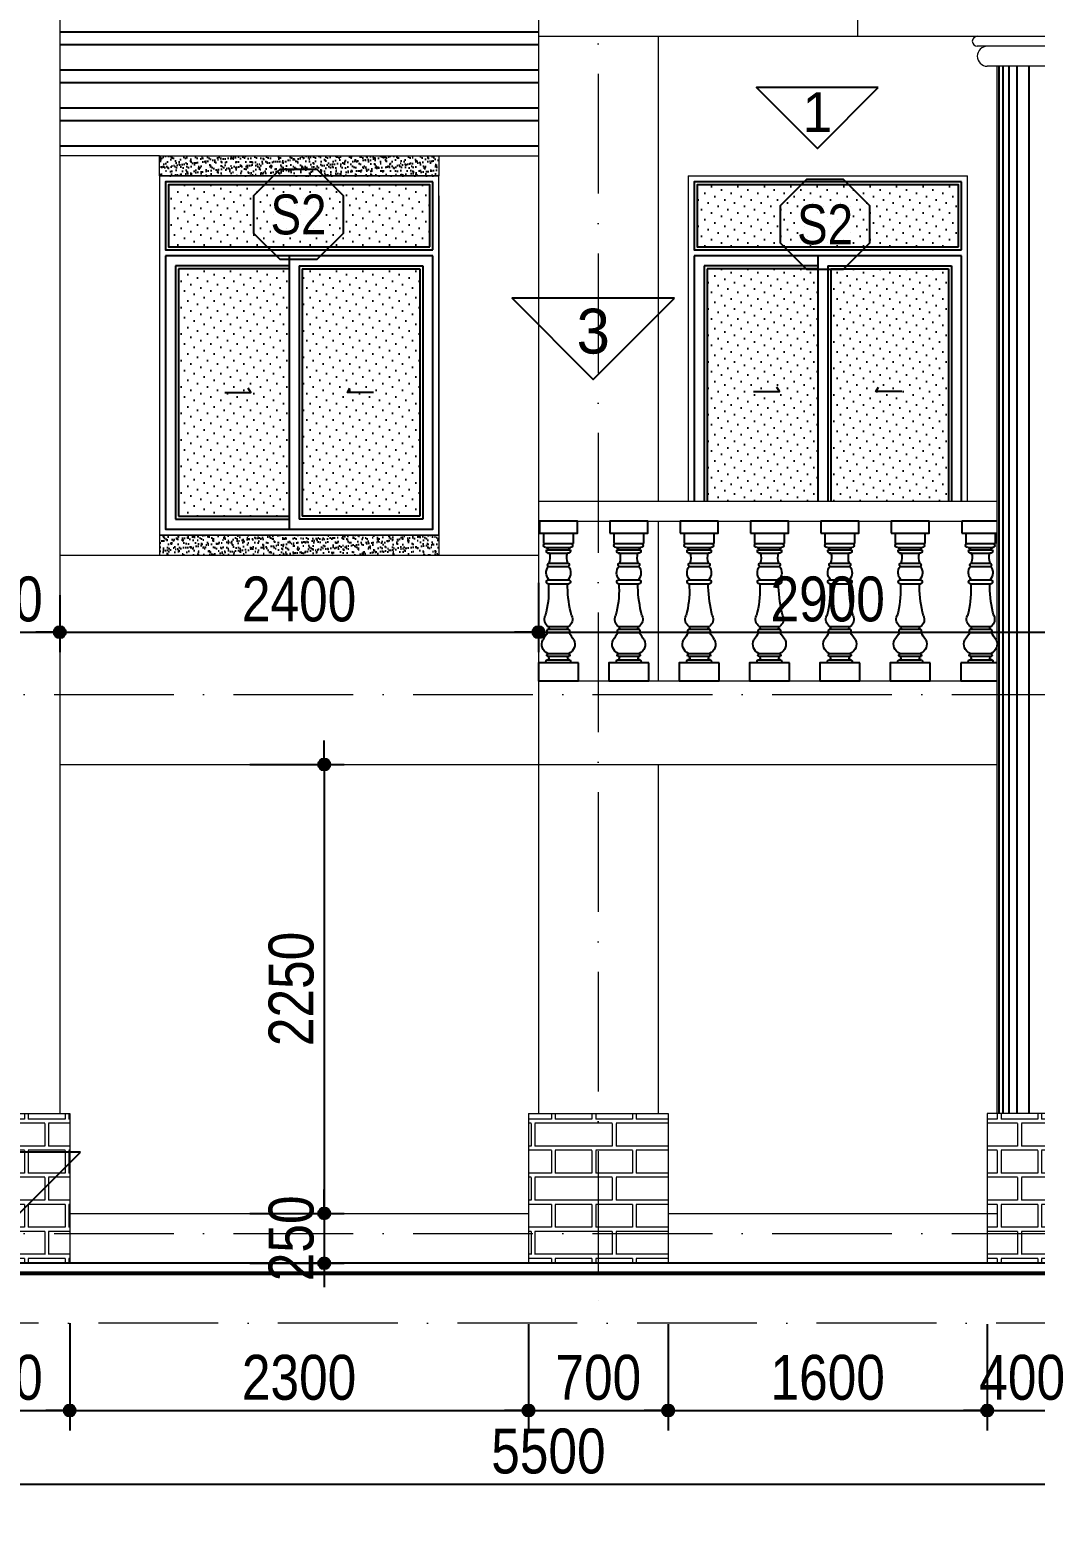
# Model space of a CAD drawing. Extents: x -1107188 to -523840, y 39692 to 514392.
# Drawn here: x -1089725 to -1084684, y 436156 to 443621 of the extents above; entities that cross this region are included whole.
import ezdxf
from ezdxf.enums import TextEntityAlignment as Align

# ---------------------------------------------------------------- set-up
doc = ezdxf.new("R2010")
doc.units = 0
doc.linetypes.add('ACAD_ISO10W100', pattern=[18, 12, -3, 0, -3])
doc.layers.get('DEFPOINTS').update_dxf_attribs({"linetype": 'CONTINUOUS'})
for name, color, linetype in [('DIM', 1, 'CONTINUOUS'), ('DOOR', 20, 'CONTINUOUS'), ('HACTH', 8, 'CONTINUOUS'), ('HATCH', 8, 'CONTINUOUS'), ('KINH 1', 142, 'CONTINUOUS'), ('TAGS', 60, 'CONTINUOUS'), ('TUONG', 131, 'CONTINUOUS')]:
    doc.layers.add(name, color=color, linetype=linetype)
for name, color, linetype, lineweight in [('HACHT', 8, 'CONTINUOUS', 5), ('NET-THAY', 2, 'CONTINUOUS', 13), ('TRUC', 24, 'CONTINUOUS', 0)]:
    doc.layers.add(name, color=color, linetype=linetype, lineweight=lineweight)
doc.styles.add('AVO', font='')
doc.styles.add('HEL-CONDENSE', font='')
doc.styles.add('VNI-HELVE-CONDENSEN', font='')
doc.styles.get('AVO').set_extended_font_data('VNI-Avo')
doc.styles.get('HEL-CONDENSE').set_extended_font_data('VNI-Helve-Condense')
doc.styles.get('VNI-HELVE-CONDENSEN').set_extended_font_data('VNI-Helve-Condense')
doc.dimstyles.new('D100', dxfattribs={"dimtxt": 225, "dimasz": 1.2, "dimexe": 100, "dimexo": 0, "dimgap": 50, "dimtad": 1, "dimdec": 0, "dimzin": 13, "dimdsep": 46, "dimtxsty": 'HEL-CONDENSE', "dimblk": 'D50', "dimcen": 0, "dimclrd": 1, "dimclre": 1, "dimclrt": 7, "dimadec": 0, "dimazin": 0, "dimtfac": 1, "dimtdec": 0, "dimtmove": 0, "dimatfit": 3, "dimldrblk": 'D50', "dimfxl": 1, "dimtolj": 1, "dimtzin": 13, "dimarcsym": 0})
pattern_1 = [(180, (-1261255.66, -61849.44), (-1e-14, -190.5), []), (180, (-1261319.16, -61785.94), (-1e-14, -190.5), [])]
pattern_2 = [(37.5, (-2397851.25, 149588.495), (-1.2000235, 36.7059928), [0, -28.956, 0, -32.385, 0, -30.95625]), (7.5, (-2397851.25, 149588.495), (33.7142462, 53.7618825), [0, -15.621, 0, -26.0985, 0, -10.00125]), (327.5, (-2397874.68, 149588.495), (59.3244278, 0.10778885), [0, -9.525, 0, -34.29, 0, -44.7675]), (317.5, (-2397874.68, 149588.495), (57.266734, 16.7196992), [0, -4.7625, 0, -22.479, 0, -25.7175])]
pattern_3 = [(180, (-2397851.25, 149288.5), (-3e-14, -270.968), [387.35, -19.05]), (180, (-2397851.25, 149174.2), (-3e-14, -270.968), [387.35, -19.05]), (180, (-2397952.85, 149153), (-3e-14, -270.968), [184.15, -19.05]), (180, (-2397952.85, 149038.7), (-3e-14, -270.968), [184.15, -19.05]), (270, (-2397851.25, 149288.5), (406.4, -7e-14), [114.3, -156.6672]), (270, (-2397832.2, 149288.5), (406.4, -7e-14), [114.3, -156.6672]), (270, (-2397952.85, 149153.01), (203.2, -4e-14), [114.3, -156.6672]), (270, (-2397933.8, 149153.01), (203.2, -4e-14), [114.3, -156.6672])]

# ---------------------------------------------------------------- blocks, each defined once
blk = doc.blocks.new('D50')
at = {"layer": 'DIM'}
blk.add_hatch(color=256, dxfattribs=at).paths.add_polyline_path([(25, 0, 1), (-25, 0, 1)])
blk.add_line((25, 0), (100, 0), dxfattribs=at)
blk.add_circle((0, 0), 25, dxfattribs=at)
blk = doc.blocks.new('*D620')
at = {"layer": 'DEFPOINTS', "color": 0, "transparency": 16777216}
for p in [(-1089874.6, 437005), (-1084374.6, 437005), (-1084374.6, 436331.5)]:
    blk.add_point(p, dxfattribs=at)
at = {"layer": 'DIM', "color": 1, "lineweight": -2, "transparency": 16777216}
for p, q in [((-1089874.6, 437005), (-1089874.6, 436231.5)), ((-1084374.6, 437005), (-1084374.6, 436231.5)), ((-1089873.4, 436331.5), (-1084375.8, 436331.5))]:
    blk.add_line(p, q, dxfattribs=at)
at = {"layer": 'DIM', "color": 1, "lineweight": -2, "transparency": 16777216, "xscale": 1.199999999999999, "yscale": 1.199999999999999, "zscale": 1.199999999999999, "rotation": 180}
blk.add_blockref('D50', (-1089874.6, 436331.5), dxfattribs=at)
at = {"layer": 'DIM', "color": 1, "lineweight": -2, "transparency": 16777216, "xscale": 1.199999999999999, "yscale": 1.199999999999999, "zscale": 1.199999999999999}
blk.add_blockref('D50', (-1084374.6, 436331.5), dxfattribs=at)
at = {"layer": 'DIM', "color": 7, "transparency": 16777216, "insert": (-1087124.6, 436496.4), "char_height": 225, "attachment_point": 5, "style": 'HEL-CONDENSE'}
blk.add_mtext('\\A1;5500', dxfattribs=at)
blk = doc.blocks.new('*D625')
at = {"layer": 'DEFPOINTS', "color": 0, "transparency": 16777216}
for p in [(-1098874.6, 437005), (-1065874.6, 437005), (-1065874.6, 435848.2)]:
    blk.add_point(p, dxfattribs=at)
at = {"layer": 'DIM', "color": 1, "lineweight": -2, "transparency": 16777216}
for p, q in [((-1098874.6, 437005), (-1098874.6, 435748.2)), ((-1065874.6, 437005), (-1065874.6, 435748.2)), ((-1098873.4, 435848.2), (-1065875.8, 435848.2))]:
    blk.add_line(p, q, dxfattribs=at)
at = {"layer": 'DIM', "color": 1, "lineweight": -2, "transparency": 16777216, "xscale": 1.199999999999999, "yscale": 1.199999999999999, "zscale": 1.199999999999999, "rotation": 180}
blk.add_blockref('D50', (-1098874.6, 435848.2), dxfattribs=at)
at = {"layer": 'DIM', "color": 1, "lineweight": -2, "transparency": 16777216, "xscale": 1.199999999999999, "yscale": 1.199999999999999, "zscale": 1.199999999999999}
blk.add_blockref('D50', (-1065874.6, 435848.2), dxfattribs=at)
at = {"layer": 'DIM', "color": 7, "transparency": 16777216, "insert": (-1082374.6, 436013.1), "char_height": 225, "attachment_point": 5, "style": 'HEL-CONDENSE'}
blk.add_mtext('\\A1;33000', dxfattribs=at)
blk = doc.blocks.new('KH-CUADI')
at = {"layer": 'TAGS'}
blk.add_lwpolyline([(-124.3, 300), (-300, 124.3), (-300, -124.3), (-124.3, -300), (124.3, -300), (300, -124.3), (300, 124.3), (124.3, 300)], close=True, dxfattribs=at)
at = {"layer": 'TAGS', "style": 'VNI-HELVE-CONDENSEN'}
blk.add_attdef('D', text='', height=300, dxfattribs=at).set_placement((0, 0), align=Align.MIDDLE)
blk = doc.blocks.new('A$C5F62150E')
at = {"layer": 'KINH 1'}
h = blk.add_hatch(dxfattribs=at)
h.set_pattern_fill('DOTS', color=256, scale=750, angle=45, style=0)
h.set_pattern_definition([(45, (0, 0), (-16.5728, 49.71845), [0, -46.875])])
h.paths.add_polyline_path([(2528.9, 1072.2), (1218.9, 1072.2), (1218.9, 762.2), (2528.9, 762.2)])
h.paths.add_polyline_path([(1823.9, 652.2), (1268.9, 652.2), (1268.9, -587.8), (1823.9, -587.8)])
h.paths.add_polyline_path([(2478.9, 652.2), (1888.9, 652.2), (1888.9, -587.8), (2478.9, -587.8)])
at = {"layer": 'DOOR'}
for p, q in [((2543.9, 747.2), (2543.9, 1087.2)), ((2543.9, 717.2), (1203.9, 717.2)), ((1823.9, 717.2), (1823.9, -652.8)), ((1823.9, 667.2), (1253.9, 667.2)), ((1253.9, 667.2), (1253.9, -602.8)), ((1873.9, 667.2), (1873.9, -602.8)), ((1873.9, 667.2), (2493.9, 667.2)), ((2493.9, 667.2), (2493.9, -602.8)), ((1253.9, -602.8), (1823.9, -602.8)), ((2493.9, -602.8), (1873.9, -602.8))]:
    blk.add_line(p, q, dxfattribs=at)
at = {"layer": 'DOOR', "color": 8}
for p, q in [((1823.9, 652.2), (1268.9, 652.2)), ((1268.9, 652.2), (1268.9, -587.8)), ((1888.9, 652.2), (1888.9, -587.8)), ((1888.9, 652.2), (2478.9, 652.2)), ((2478.9, 652.2), (2478.9, -587.8)), ((1268.9, -587.8), (1823.9, -587.8)), ((2478.9, -587.8), (1888.9, -587.8))]:
    blk.add_line(p, q, dxfattribs=at)
at = {"layer": 'DOOR'}
for points in [[(2543.9, 1087.2), (1203.9, 1087.2), (1203.9, 747.2), (2543.9, 747.2)], [(1203.9, 717.2), (1203.9, -652.8), (2543.9, -652.8), (2543.9, 717.2)], [(1501.6, 32.3), (1632, 32.3), (1618.7, 53)], [(2246.2, 32.3), (2115.8, 32.3), (2129.1, 53)]]:
    blk.add_lwpolyline(points, dxfattribs=at)
at = {"layer": 'DOOR', "color": 8}
blk.add_lwpolyline([(2528.9, 762.2), (2528.9, 1072.2), (1218.9, 1072.2), (1218.9, 762.2), (2528.9, 762.2)], close=True, dxfattribs=at)
at = {"layer": 'NET-THAY'}
for p, q in [((1173.9, 1117.2), (2573.9, 1117.2)), ((2573.9, -682.8), (2573.9, 1117.2)), ((1173.9, -682.8), (2573.9, -682.8))]:
    blk.add_line(p, q, dxfattribs=at)
blk.add_lwpolyline([(1173.9, 1117.2), (1173.9, -682.8)], dxfattribs=at)
at = {"layer": 'TAGS', "linetype": 'Continuous'}
ref = blk.add_blockref('KH-CUADI', (1871, 924.3), dxfattribs=dict(at, xscale=0.75, yscale=0.75, zscale=0.75, rotation=180))
ref.add_attrib('D', 'S2', dxfattribs={"color": 7, "height": 200, "style": 'VNI-HELVE-CONDENSEN'}).set_placement((1871, 924.3), align=Align.MIDDLE)
blk = doc.blocks.new('A$C316E34DD')
at = {"layer": 'HATCH', "ltscale": 100}
for p, q in [((-1700, -1131), (-1700, -600)), ((-200, -600), (-200, -1131)), ((-1553, -1131), (-1700, -1131)), ((-326, -1321), (-1548, -1321)), ((-310, -1131), (-1545, -1131)), ((-366, -1442), (-1534, -1442)), ((-200, -1131), (-310, -1131)), ((-476, -2106), (-1424, -2106)), ((-418, -1607), (-1405, -1607)), ((-445, -2268), (-1455, -2268)), ((-1477, -3145), (-1477, -3145)), ((-1407, -3305), (-1407, -3145)), ((-456, -3145), (-456, -3305)), ((-423, -3145), (-423, -3145)), ((-423, -3145), (-423, -3145)), ((-1471, -6664), (-1471, -6629)), ((-419, -6629), (-1471, -6629)), ((-419, -6664), (-419, -6629)), ((-1950, -7509), (-1950, -7100)), ((-1950, -7100), (50, -7100)), ((-1553, -7092), (-1553, -7065)), ((-1483, -6769), (-1506, -6769)), ((-1506, -6960), (-1483, -6960)), ((-407, -6769), (-1483, -6769)), ((-408, -6960), (-1483, -6960)), ((-407, -6769), (-384, -6769)), ((-384, -6960), (-407, -6960)), ((-337, -7100), (-337, -7065)), ((50, -7100), (50, -8000))]:
    blk.add_line(p, q, dxfattribs=at)
at = {"layer": 'HATCH'}
for p, q in [((-477, -2942), (-1423, -2942)), ((-423, -3145), (-1477, -3145)), ((-1407, -3305), (-1407, -3305)), ((-411, -5584), (-1479, -5584)), ((-428, -5284), (-1462, -5284)), ((-428, -5422), (-1462, -5422))]:
    blk.add_line(p, q, dxfattribs=at)
at = {"layer": 'HATCH', "ltscale": 100}
for points in [[(0, -600), (-1900, -600), (-1900, 0), (0, 0)], [(-1950, -7100), (50, -7100), (50, -8000), (-1950, -8000)]]:
    blk.add_lwpolyline(points, close=True, dxfattribs=at)
for centre, radius, start, end in [((-1568, -1226), 96.1, 81.04063, 278.95937), ((-1443, -1504), 110, 145.74499, 290.55759), ((-1544, -1381), 61.1, 279.00745, 98.57104), ((-457, -1504), 110, 249.44241, 34.25501), ((-356, -1381), 61.1, 81.42896, 260.99255), ((-295, -1226), 96.1, 261.04063, 98.95937), ((-1397, -2195), 93.4, 106.5212, 231.38032), ((-2166, -1828), 793, 339.46604, 16.15651), ((266, -1828), 793, 163.84349, 200.53396), ((-503, -2195), 93.4, 308.61968, 73.4788), ((-1011, -2588), 548, 144.26256, 219.8085), ((-1447, -3044), 105, 76.61742, 253.45106), ((-878, -2585), 537, 318.27536, 36.14377), ((-453, -3044), 105, 286.54894, 103.38258), ((-7920, -3111), 6516, 345.58132, 358.29559), ((4019, -3512), 4480, 177.34976, 195.82371), ((-1216, -4924), 437, 154.15261, 235.68676), ((-684, -4924), 437, 304.31324, 25.84739), ((-1276, -6170), 499, 154.73284, 247.08631), ((-6002, -2837), 5292, 323.87103, 328.73129), ((-1388, -5511), 116, 129.86233, 218.70042), ((-1472, -5353), 69.6, 277.58369, 82.41631), ((-418, -5353), 69.6, 97.58369, 262.41631), ((-502, -5511), 116, 321.29958, 50.13767), ((-614, -6170), 499, 292.91369, 25.26716), ((4112, -2837), 5292, 211.26871, 216.12897), ((-1455, -6728), 65.2, 103.49234, 219.78106), ((-435, -6728), 65.2, 320.21894, 76.50766), ((-1494, -7028), 69.2, 99.62604, 212.15859), ((-1512, -6865), 99.6, 287.26116, 72.73884), ((-378, -6865), 99.6, 107.26116, 252.73884), ((-396, -7028), 69.2, 327.84141, 80.37396)]:
    blk.add_arc(centre, radius, start, end, dxfattribs=at)
blk = doc.blocks.new('*D642')
at = {"layer": 'DEFPOINTS', "color": 0, "linetype": 'Continuous', "transparency": 16777216}
for p in [(-1090174.6, 440795.5), (-1089574.6, 440788.2), (-1089574.6, 440602)]:
    blk.add_point(p, dxfattribs=at)
at = {"layer": 'DIM', "color": 1, "linetype": 'Continuous', "lineweight": -2, "transparency": 16777216}
for p, q in [((-1090174.6, 440795.5), (-1090174.6, 440502)), ((-1089574.6, 440788.2), (-1089574.6, 440502)), ((-1090173.4, 440602), (-1089575.8, 440602))]:
    blk.add_line(p, q, dxfattribs=at)
at = {"layer": 'DIM', "color": 1, "linetype": 'Continuous', "lineweight": -2, "transparency": 16777216, "xscale": 1.199999999999999, "yscale": 1.199999999999999, "zscale": 1.199999999999999, "rotation": 180}
blk.add_blockref('D50', (-1090174.6, 440602), dxfattribs=at)
at = {"layer": 'DIM', "color": 1, "linetype": 'Continuous', "lineweight": -2, "transparency": 16777216, "xscale": 1.199999999999999, "yscale": 1.199999999999999, "zscale": 1.199999999999999}
blk.add_blockref('D50', (-1089574.6, 440602), dxfattribs=at)
at = {"layer": 'DIM', "color": 7, "linetype": 'Continuous', "transparency": 16777216, "insert": (-1089874.6, 440766.9), "char_height": 225, "attachment_point": 5, "style": 'HEL-CONDENSE'}
blk.add_mtext('\\A1;600', dxfattribs=at)
blk = doc.blocks.new('*D643')
at = {"layer": 'DEFPOINTS', "color": 0, "linetype": 'Continuous', "transparency": 16777216}
for p in [(-1087174.6, 440849), (-1089574.6, 440788.2), (-1087174.6, 440602)]:
    blk.add_point(p, dxfattribs=at)
at = {"layer": 'DIM', "color": 1, "linetype": 'Continuous', "lineweight": -2, "transparency": 16777216}
for p, q in [((-1087174.6, 440849), (-1087174.6, 440502)), ((-1089574.6, 440788.2), (-1089574.6, 440502)), ((-1089573.4, 440602), (-1087175.8, 440602))]:
    blk.add_line(p, q, dxfattribs=at)
at = {"layer": 'DIM', "color": 1, "linetype": 'Continuous', "lineweight": -2, "transparency": 16777216, "xscale": 1.199999999999999, "yscale": 1.199999999999999, "zscale": 1.199999999999999, "rotation": 180}
blk.add_blockref('D50', (-1089574.6, 440602), dxfattribs=at)
at = {"layer": 'DIM', "color": 1, "linetype": 'Continuous', "lineweight": -2, "transparency": 16777216, "xscale": 1.199999999999999, "yscale": 1.199999999999999, "zscale": 1.199999999999999}
blk.add_blockref('D50', (-1087174.6, 440602), dxfattribs=at)
at = {"layer": 'DIM', "color": 7, "linetype": 'Continuous', "transparency": 16777216, "insert": (-1088374.6, 440766.9), "char_height": 225, "attachment_point": 5, "style": 'HEL-CONDENSE'}
blk.add_mtext('\\A1;2400', dxfattribs=at)
blk = doc.blocks.new('*D644')
at = {"layer": 'DEFPOINTS', "color": 0, "linetype": 'Continuous', "transparency": 16777216}
for p in [(-1087174.6, 440849), (-1084274.6, 440602), (-1084274.6, 440524.9)]:
    blk.add_point(p, dxfattribs=at)
at = {"layer": 'DIM', "color": 1, "linetype": 'Continuous', "lineweight": -2, "transparency": 16777216}
for p, q in [((-1087174.6, 440849), (-1087174.6, 440502)), ((-1084274.6, 440524.9), (-1084274.6, 440702)), ((-1087173.4, 440602), (-1084275.8, 440602))]:
    blk.add_line(p, q, dxfattribs=at)
at = {"layer": 'DIM', "color": 1, "linetype": 'Continuous', "lineweight": -2, "transparency": 16777216, "xscale": 1.199999999999999, "yscale": 1.199999999999999, "zscale": 1.199999999999999, "rotation": 180}
blk.add_blockref('D50', (-1087174.6, 440602), dxfattribs=at)
at = {"layer": 'DIM', "color": 1, "linetype": 'Continuous', "lineweight": -2, "transparency": 16777216, "xscale": 1.199999999999999, "yscale": 1.199999999999999, "zscale": 1.199999999999999}
blk.add_blockref('D50', (-1084274.6, 440602), dxfattribs=at)
at = {"layer": 'DIM', "color": 7, "linetype": 'Continuous', "transparency": 16777216, "insert": (-1085724.6, 440766.9), "char_height": 225, "attachment_point": 5, "style": 'HEL-CONDENSE'}
blk.add_mtext('\\A1;2900', dxfattribs=at)
blk = doc.blocks.new('*D709')
at = {"layer": 'DEFPOINTS', "color": 0, "linetype": 'Continuous', "transparency": 16777216}
for p in [(-1090224.6, 437238.7), (-1089524.6, 437138.7), (-1089524.6, 436700.7)]:
    blk.add_point(p, dxfattribs=at)
at = {"layer": 'DIM', "color": 1, "linetype": 'Continuous', "lineweight": -2, "transparency": 16777216}
for p, q in [((-1090224.6, 437238.7), (-1090224.6, 436600.7)), ((-1089524.6, 437138.7), (-1089524.6, 436600.7)), ((-1090223.4, 436700.7), (-1089525.8, 436700.7))]:
    blk.add_line(p, q, dxfattribs=at)
at = {"layer": 'DIM', "color": 1, "linetype": 'Continuous', "lineweight": -2, "transparency": 16777216, "xscale": 1.199999999999999, "yscale": 1.199999999999999, "zscale": 1.199999999999999, "rotation": 180}
blk.add_blockref('D50', (-1090224.6, 436700.7), dxfattribs=at)
at = {"layer": 'DIM', "color": 1, "linetype": 'Continuous', "lineweight": -2, "transparency": 16777216, "xscale": 1.199999999999999, "yscale": 1.199999999999999, "zscale": 1.199999999999999}
blk.add_blockref('D50', (-1089524.6, 436700.7), dxfattribs=at)
at = {"layer": 'DIM', "color": 7, "linetype": 'Continuous', "transparency": 16777216, "insert": (-1089874.6, 436865.6), "char_height": 225, "attachment_point": 5, "style": 'HEL-CONDENSE'}
blk.add_mtext('\\A1;700', dxfattribs=at)
blk = doc.blocks.new('*D710')
at = {"layer": 'DEFPOINTS', "color": 0, "linetype": 'Continuous', "transparency": 16777216}
for p in [(-1089524.6, 437138.7), (-1087224.6, 437132.8), (-1087224.6, 436700.7)]:
    blk.add_point(p, dxfattribs=at)
at = {"layer": 'DIM', "color": 1, "linetype": 'Continuous', "lineweight": -2, "transparency": 16777216}
for p, q in [((-1089524.6, 437138.7), (-1089524.6, 436600.7)), ((-1087224.6, 437132.8), (-1087224.6, 436600.7)), ((-1089523.4, 436700.7), (-1087225.8, 436700.7))]:
    blk.add_line(p, q, dxfattribs=at)
at = {"layer": 'DIM', "color": 1, "linetype": 'Continuous', "lineweight": -2, "transparency": 16777216, "xscale": 1.199999999999999, "yscale": 1.199999999999999, "zscale": 1.199999999999999, "rotation": 180}
blk.add_blockref('D50', (-1089524.6, 436700.7), dxfattribs=at)
at = {"layer": 'DIM', "color": 1, "linetype": 'Continuous', "lineweight": -2, "transparency": 16777216, "xscale": 1.199999999999999, "yscale": 1.199999999999999, "zscale": 1.199999999999999}
blk.add_blockref('D50', (-1087224.6, 436700.7), dxfattribs=at)
at = {"layer": 'DIM', "color": 7, "linetype": 'Continuous', "transparency": 16777216, "insert": (-1088374.6, 436865.6), "char_height": 225, "attachment_point": 5, "style": 'HEL-CONDENSE'}
blk.add_mtext('\\A1;2300', dxfattribs=at)
blk = doc.blocks.new('*D711')
at = {"layer": 'DEFPOINTS', "color": 0, "linetype": 'Continuous', "transparency": 16777216}
for p in [(-1087224.6, 437132.8), (-1086524.6, 437132.8), (-1086524.6, 436700.7)]:
    blk.add_point(p, dxfattribs=at)
at = {"layer": 'DIM', "color": 1, "linetype": 'Continuous', "lineweight": -2, "transparency": 16777216}
for p, q in [((-1087224.6, 437132.8), (-1087224.6, 436600.7)), ((-1086524.6, 437132.8), (-1086524.6, 436600.7)), ((-1087223.4, 436700.7), (-1086525.8, 436700.7))]:
    blk.add_line(p, q, dxfattribs=at)
at = {"layer": 'DIM', "color": 1, "linetype": 'Continuous', "lineweight": -2, "transparency": 16777216, "xscale": 1.199999999999999, "yscale": 1.199999999999999, "zscale": 1.199999999999999, "rotation": 180}
blk.add_blockref('D50', (-1087224.6, 436700.7), dxfattribs=at)
at = {"layer": 'DIM', "color": 1, "linetype": 'Continuous', "lineweight": -2, "transparency": 16777216, "xscale": 1.199999999999999, "yscale": 1.199999999999999, "zscale": 1.199999999999999}
blk.add_blockref('D50', (-1086524.6, 436700.7), dxfattribs=at)
at = {"layer": 'DIM', "color": 7, "linetype": 'Continuous', "transparency": 16777216, "insert": (-1086874.6, 436865.6), "char_height": 225, "attachment_point": 5, "style": 'HEL-CONDENSE'}
blk.add_mtext('\\A1;700', dxfattribs=at)
blk = doc.blocks.new('*D712')
at = {"layer": 'DEFPOINTS', "color": 0, "linetype": 'Continuous', "transparency": 16777216}
for p in [(-1086524.6, 437132.8), (-1084924.6, 437132.8), (-1084924.6, 436700.7)]:
    blk.add_point(p, dxfattribs=at)
at = {"layer": 'DIM', "color": 1, "linetype": 'Continuous', "lineweight": -2, "transparency": 16777216}
for p, q in [((-1086524.6, 437132.8), (-1086524.6, 436600.7)), ((-1084924.6, 437132.8), (-1084924.6, 436600.7)), ((-1086523.4, 436700.7), (-1084925.8, 436700.7))]:
    blk.add_line(p, q, dxfattribs=at)
at = {"layer": 'DIM', "color": 1, "linetype": 'Continuous', "lineweight": -2, "transparency": 16777216, "xscale": 1.199999999999999, "yscale": 1.199999999999999, "zscale": 1.199999999999999, "rotation": 180}
blk.add_blockref('D50', (-1086524.6, 436700.7), dxfattribs=at)
at = {"layer": 'DIM', "color": 1, "linetype": 'Continuous', "lineweight": -2, "transparency": 16777216, "xscale": 1.199999999999999, "yscale": 1.199999999999999, "zscale": 1.199999999999999}
blk.add_blockref('D50', (-1084924.6, 436700.7), dxfattribs=at)
at = {"layer": 'DIM', "color": 7, "linetype": 'Continuous', "transparency": 16777216, "insert": (-1085724.6, 436865.6), "char_height": 225, "attachment_point": 5, "style": 'HEL-CONDENSE'}
blk.add_mtext('\\A1;1600', dxfattribs=at)
blk = doc.blocks.new('*D713')
at = {"layer": 'DEFPOINTS', "color": 0, "linetype": 'Continuous', "transparency": 16777216}
for p in [(-1084924.6, 437132.8), (-1084524.6, 437129.3), (-1084524.6, 436700.7)]:
    blk.add_point(p, dxfattribs=at)
at = {"layer": 'DIM', "color": 1, "linetype": 'Continuous', "lineweight": -2, "transparency": 16777216}
for p, q in [((-1084924.6, 437132.8), (-1084924.6, 436600.7)), ((-1084524.6, 437129.3), (-1084524.6, 436600.7)), ((-1084923.4, 436700.7), (-1084525.8, 436700.7))]:
    blk.add_line(p, q, dxfattribs=at)
at = {"layer": 'DIM', "color": 1, "linetype": 'Continuous', "lineweight": -2, "transparency": 16777216, "xscale": 1.199999999999999, "yscale": 1.199999999999999, "zscale": 1.199999999999999, "rotation": 180}
blk.add_blockref('D50', (-1084924.6, 436700.7), dxfattribs=at)
at = {"layer": 'DIM', "color": 1, "linetype": 'Continuous', "lineweight": -2, "transparency": 16777216, "xscale": 1.199999999999999, "yscale": 1.199999999999999, "zscale": 1.199999999999999}
blk.add_blockref('D50', (-1084524.6, 436700.7), dxfattribs=at)
at = {"layer": 'DIM', "color": 7, "linetype": 'Continuous', "transparency": 16777216, "insert": (-1084749.6, 436865.6), "char_height": 225, "attachment_point": 5, "style": 'HEL-CONDENSE'}
blk.add_mtext('\\A1;400', dxfattribs=at)
blk = doc.blocks.new('*D744')
at = {"layer": 'DEFPOINTS', "color": 0, "linetype": 'Continuous', "transparency": 16777216}
for p in [(-1088621.4, 439938.7), (-1088621.4, 437688.7), (-1088248.3, 437688.7)]:
    blk.add_point(p, dxfattribs=at)
at = {"layer": 'DIM', "color": 1, "linetype": 'Continuous', "lineweight": -2, "transparency": 16777216}
for p, q in [((-1088621.4, 439938.7), (-1088148.3, 439938.7)), ((-1088248.3, 439937.5), (-1088248.3, 437689.9)), ((-1088621.4, 437688.7), (-1088148.3, 437688.7))]:
    blk.add_line(p, q, dxfattribs=at)
at = {"layer": 'DIM', "color": 1, "linetype": 'Continuous', "lineweight": -2, "transparency": 16777216, "xscale": 1.199999999999999, "yscale": 1.199999999999999, "zscale": 1.199999999999999}
for p, rotation in [((-1088248.3, 439938.7), 90), ((-1088248.3, 437688.7), 270)]:
    blk.add_blockref('D50', p, dxfattribs=dict(at, rotation=rotation))
at = {"layer": 'DIM', "color": 7, "linetype": 'Continuous', "transparency": 16777216, "insert": (-1088413.2, 438813.7), "char_height": 225, "attachment_point": 5, "rotation": 90, "style": 'HEL-CONDENSE'}
blk.add_mtext('\\A1;2250', dxfattribs=at)
blk = doc.blocks.new('*D745')
at = {"layer": 'DEFPOINTS', "color": 0, "linetype": 'Continuous', "transparency": 16777216}
for p in [(-1088621.4, 437688.7), (-1088621.4, 437438.7), (-1088248.3, 437438.7)]:
    blk.add_point(p, dxfattribs=at)
at = {"layer": 'DIM', "color": 1, "linetype": 'Continuous', "lineweight": -2, "transparency": 16777216}
for p, q in [((-1088621.4, 437688.7), (-1088148.3, 437688.7)), ((-1088248.3, 437687.5), (-1088248.3, 437439.9)), ((-1088621.4, 437438.7), (-1088148.3, 437438.7))]:
    blk.add_line(p, q, dxfattribs=at)
at = {"layer": 'DIM', "color": 1, "linetype": 'Continuous', "lineweight": -2, "transparency": 16777216, "xscale": 1.199999999999999, "yscale": 1.199999999999999, "zscale": 1.199999999999999}
for p, rotation in [((-1088248.3, 437688.7), 90), ((-1088248.3, 437438.7), 270)]:
    blk.add_blockref('D50', p, dxfattribs=dict(at, rotation=rotation))
at = {"layer": 'DIM', "color": 7, "linetype": 'Continuous', "transparency": 16777216, "insert": (-1088413.2, 437563.7), "char_height": 225, "attachment_point": 5, "rotation": 90, "style": 'HEL-CONDENSE'}
blk.add_mtext('\\A1;250', dxfattribs=at)
blk = doc.blocks.new('TUONG-NAM')
at = {"layer": 'TAGS'}
blk.add_lwpolyline([(-452.5, -452.5), (452.5, -452.5), (0, 0)], close=True, dxfattribs=at)
at = {"layer": 'TAGS', "linetype": 'Continuous', "style": 'AVO'}
blk.add_attdef('KH-TUONG', text='', height=250, dxfattribs=at).set_placement((0.5, -269.3), align=Align.MIDDLE_CENTER)

msp = doc.modelspace()

# ---------------------------------------------------------------- hatches: boundary and pattern name
at = {"layer": 'HACHT'}
h = msp.add_hatch(dxfattribs=at)
h.set_pattern_fill('AR-BRELM', color=256, scale=2, angle=180, style=0)
h.set_pattern_definition(pattern_3)
h.paths.add_polyline_path([(-1090224.574, 438188.696), (-1090224.574, 437438.696), (-1089524.574, 437438.696), (-1089524.574, 438188.696)])
h = msp.add_hatch(dxfattribs=at)
h.set_pattern_fill('AR-BRELM', color=256, scale=2, angle=180, style=0)
h.set_pattern_definition(pattern_3)
h.paths.add_polyline_path([(-1087224.574, 438188.696), (-1087224.574, 437438.696), (-1086524.574, 437438.696), (-1086524.574, 438188.696)])
h = msp.add_hatch(dxfattribs=at)
h.set_pattern_fill('AR-BRELM', color=256, scale=2, angle=180, style=0)
h.set_pattern_definition(pattern_3)
h.paths.add_polyline_path([(-1084674.574, 438188.696), (-1084524.574, 438188.696), (-1084524.574, 437588.696), (-1084674.574, 437588.696)])
h.paths.add_polyline_path([(-1084674.574, 437588.696), (-1084524.574, 437588.696), (-1084524.574, 437438.696), (-1084674.574, 437438.696)])
h.paths.add_polyline_path([(-1084924.574, 438188.696), (-1084924.574, 437588.696), (-1084674.574, 437588.696), (-1084674.574, 438188.696)])
h.paths.add_polyline_path([(-1084924.574, 437588.696), (-1084924.574, 437438.696), (-1084674.574, 437438.696), (-1084674.574, 437588.696)])
at = {"layer": 'HACTH'}
h = msp.add_hatch(dxfattribs=at)
h.set_pattern_fill('ANSI32', color=256, scale=20, angle=135, style=0)
h.set_pattern_definition(pattern_1)
h.paths.add_polyline_path([(-1096124.574, 444588.696), (-1098474.574, 444588.696), (-1098474.574, 443888.696), (-1097724.574, 443888.696), (-1097724.574, 444013.696, 0.41421356), (-1097674.574, 444063.696), (-1096874.574, 444063.696, 0.41421356), (-1096824.574, 444013.696), (-1096824.574, 443888.696), (-1096124.574, 443888.696)])
h.paths.add_polyline_path([(-1093174.574, 444588.696), (-1095524.574, 444588.696), (-1095524.574, 443888.696), (-1094824.574, 443888.696), (-1094824.574, 444013.696, 0.41421356), (-1094774.574, 444063.696), (-1093974.574, 444063.696, 0.41421356), (-1093924.574, 444013.696), (-1093924.574, 443888.696), (-1093174.574, 443888.696)])
h.paths.add_polyline_path([(-1090174.574, 444588.696), (-1092574.574, 444588.696), (-1092574.574, 443888.696), (-1091824.574, 443888.696), (-1091824.574, 444013.696, 0.41421356), (-1091774.574, 444063.696), (-1090974.574, 444063.696, 0.41421356), (-1090924.574, 444013.696), (-1090924.574, 443888.696), (-1090174.574, 443888.696)])
h.paths.add_polyline_path([(-1084675.897, 444073.3), (-1080002.471, 444073.3), (-1080002.471, 443619.18), (-1084675.897, 443619.18)], flags=9)
edge = h.paths.add_edge_path()
edge.add_line((-1098474.574, 442988.696), (-1096124.574, 442988.696))
edge.add_line((-1096124.574, 442988.696), (-1096124.574, 443888.696))
edge.add_line((-1096124.574, 443888.696), (-1096824.574, 443888.696))
edge.add_line((-1096824.574, 443888.696), (-1096824.574, 443763.696))
edge.add_arc((-1096824.574, 443713.696), 50, 90, 180)
edge.add_line((-1096874.574, 443713.696), (-1097674.574, 443713.696))
edge.add_arc((-1097724.574, 443713.696), 50, 0, 90)
edge.add_line((-1097724.574, 443763.696), (-1097724.574, 443888.696))
edge.add_line((-1097724.574, 443888.696), (-1098474.574, 443888.696))
edge.add_line((-1098474.574, 443888.696), (-1098474.574, 442988.696))
edge = h.paths.add_edge_path()
edge.add_line((-1095524.574, 442988.696), (-1093174.574, 442988.696))
edge.add_line((-1093174.574, 442988.696), (-1093174.574, 443888.696))
edge.add_line((-1093174.574, 443888.696), (-1093924.574, 443888.696))
edge.add_line((-1093924.574, 443888.696), (-1093924.574, 443763.696))
edge.add_arc((-1093924.574, 443713.696), 50, 90, 180)
edge.add_line((-1093974.574, 443713.696), (-1094774.574, 443713.696))
edge.add_arc((-1094824.574, 443713.696), 50, 0, 90)
edge.add_line((-1094824.574, 443763.696), (-1094824.574, 443888.696))
edge.add_line((-1094824.574, 443888.696), (-1095524.574, 443888.696))
edge.add_line((-1095524.574, 443888.696), (-1095524.574, 442988.696))
edge = h.paths.add_edge_path()
edge.add_line((-1092574.574, 442988.696), (-1090174.574, 442988.696))
edge.add_line((-1090174.574, 442988.696), (-1090174.574, 443888.696))
edge.add_line((-1090174.574, 443888.696), (-1090924.574, 443888.696))
edge.add_line((-1090924.574, 443888.696), (-1090924.574, 443763.696))
edge.add_arc((-1090924.574, 443713.696), 50, 90, 180)
edge.add_line((-1090974.574, 443713.696), (-1091774.574, 443713.696))
edge.add_arc((-1091824.574, 443713.696), 50, 0, 90)
edge.add_line((-1091824.574, 443763.696), (-1091824.574, 443888.696))
edge.add_line((-1091824.574, 443888.696), (-1092574.574, 443888.696))
edge.add_line((-1092574.574, 443888.696), (-1092574.574, 442988.696))
h = msp.add_hatch(dxfattribs=at)
h.set_pattern_fill('ANSI32', color=256, scale=20, angle=135, style=0)
h.set_pattern_definition(pattern_1)
h.paths.add_polyline_path([(-1087174.574, 444288.696), (-1087174.574, 444588.696), (-1089574.574, 444588.696), (-1089574.574, 443888.696), (-1088824.574, 443888.696), (-1088824.574, 444013.696, 0.41421356), (-1088774.574, 444063.696), (-1087974.574, 444063.696, 0.41421356), (-1087924.574, 444013.696), (-1087924.574, 443888.696), (-1087174.574, 443888.696)])
edge = h.paths.add_edge_path()
edge.add_line((-1089574.574, 442988.696), (-1087174.574, 442988.696))
edge.add_line((-1087174.574, 442988.696), (-1087174.574, 443888.696))
edge.add_line((-1087174.574, 443888.696), (-1087924.574, 443888.696))
edge.add_line((-1087924.574, 443888.696), (-1087924.574, 443763.696))
edge.add_arc((-1087924.574, 443713.696), 50, 90, 180)
edge.add_line((-1087974.574, 443713.696), (-1088774.574, 443713.696))
edge.add_arc((-1088824.574, 443713.696), 50, 0, 90)
edge.add_line((-1088824.574, 443763.696), (-1088824.574, 443888.696))
edge.add_line((-1088824.574, 443888.696), (-1089574.574, 443888.696))
edge.add_line((-1089574.574, 443888.696), (-1089574.574, 442988.696))
at = {"layer": 'HATCH'}
h = msp.add_hatch(dxfattribs=at)
h.set_pattern_fill('AR-SAND', color=256, scale=0.75, style=0)
h.set_pattern_definition(pattern_2)
h.paths.add_polyline_path([(-1089074.574, 442988.696), (-1087674.574, 442988.696), (-1087674.574, 442888.696), (-1089074.574, 442888.696)])
h = msp.add_hatch(dxfattribs=at)
h.set_pattern_fill('AR-SAND', color=256, scale=0.75, style=0)
h.set_pattern_definition(pattern_2)
h.paths.add_polyline_path([(-1087674.574, 441088.696), (-1089074.574, 441088.696), (-1089074.574, 440988.696), (-1087674.574, 440988.696)])
at = {"layer": 'KINH 1'}
h = msp.add_hatch(dxfattribs=at)
h.set_pattern_fill('DOTS', color=256, scale=750, angle=45, style=0)
h.set_pattern_definition([(45, (-2148856.77, 739920.2), (-16.5728152, 49.7184456), [0, -46.875])])
h.paths.add_polyline_path([(-1085119.574, 442423.696), (-1085709.574, 442423.696), (-1085709.574, 441258.696), (-1085119.574, 441258.696)])
h.paths.add_polyline_path([(-1085774.574, 442423.696), (-1086329.574, 442423.696), (-1086329.574, 441258.696), (-1085774.574, 441258.696)])
h.paths.add_polyline_path([(-1085069.574, 442843.696), (-1086379.574, 442843.696), (-1086379.574, 442533.696), (-1085069.574, 442533.696)])

# ---------------------------------------------------------------- linework, layer by layer
at = {"layer": 'DOOR'}
for p, q in [((-1085054.574, 442518.696), (-1085054.574, 442858.696)), ((-1085054.574, 442488.696), (-1086394.574, 442488.696)), ((-1085774.574, 442488.696), (-1085774.574, 441258.696)), ((-1085774.574, 442438.696), (-1086344.574, 442438.696)), ((-1086344.574, 442438.696), (-1086344.574, 441258.696)), ((-1085724.574, 442438.696), (-1085724.574, 441258.696)), ((-1085724.574, 442438.696), (-1085104.574, 442438.696)), ((-1085104.574, 442438.696), (-1085104.574, 441258.696))]:
    msp.add_line(p, q, dxfattribs=at)
at = {"layer": 'DOOR', "color": 8}
for p, q in [((-1085774.574, 442423.696), (-1086329.574, 442423.696)), ((-1086329.574, 442423.696), (-1086329.574, 441258.696)), ((-1085709.574, 442423.696), (-1085709.574, 441258.696)), ((-1085709.574, 442423.696), (-1085119.574, 442423.696)), ((-1085119.574, 442423.696), (-1085119.574, 441258.696))]:
    msp.add_line(p, q, dxfattribs=at)
at = {"layer": 'DOOR'}
for points in [[(-1085054.574, 442858.696), (-1086394.574, 442858.696), (-1086394.574, 442518.696), (-1085054.574, 442518.696)], [(-1086394.574, 442488.696), (-1086394.574, 441258.696)], [(-1085054.574, 441258.696), (-1085054.574, 442488.696)], [(-1086096.888, 441809.066), (-1085966.493, 441809.066), (-1085979.783, 441829.793)], [(-1085352.259, 441809.066), (-1085482.655, 441809.066), (-1085469.365, 441829.793)]]:
    msp.add_lwpolyline(points, dxfattribs=at)
at = {"layer": 'DOOR', "color": 8}
msp.add_lwpolyline([(-1085069.574, 442533.696), (-1085069.574, 442843.696), (-1086379.574, 442843.696), (-1086379.574, 442533.696), (-1085069.574, 442533.696)], close=True, dxfattribs=at)
at = {"layer": 'HATCH'}
for p, q in [((-1084864.574, 438188.696), (-1084864.574, 443438.696)), ((-1084844.574, 438188.696), (-1084844.574, 443438.696)), ((-1084814.574, 438188.696), (-1084814.574, 443438.696)), ((-1084774.574, 438188.696), (-1084774.574, 443438.696)), ((-1084714.574, 438188.696), (-1084714.574, 443438.696)), ((-1085010.545, 440844.173), (-1084905.169, 440844.173)), ((-1085005.117, 440864.477), (-1084910.596, 440864.477)), ((-1084912.169, 440828.235), (-1084912.169, 440828.235)), ((-1085010.102, 440630.271), (-1084906.612, 440630.271)), ((-1085010.102, 440616.477), (-1084906.612, 440616.477)), ((-1085011.718, 440600.339), (-1084904.996, 440600.339))]:
    msp.add_line(p, q, dxfattribs=at)
at = {"layer": 'HATCH', "ltscale": 100}
for p, q in [((-1084874.574, 441158.697), (-1085052.856, 441158.697)), ((-1085052.856, 441158.697), (-1085052.856, 441098.697)), ((-1085052.856, 441098.697), (-1084874.574, 441098.697)), ((-1085032.857, 441098.697), (-1085032.857, 441045.58)), ((-1084882.857, 441045.58), (-1084882.857, 441098.697)), ((-1085032.857, 441045.58), (-1085021.906, 441045.58)), ((-1085021.906, 441045.58), (-1084898.317, 441045.58)), ((-1085020.212, 441026.621), (-1084898.011, 441026.621)), ((-1085016.3, 441014.528), (-1084899.414, 441014.528)), ((-1085011.061, 440998.005), (-1084912.393, 440998.005)), ((-1084897.546, 441045.58), (-1084882.857, 441045.58)), ((-1085008.402, 440931.862), (-1084907.312, 440931.862)), ((-1085005.228, 440948.117), (-1084910.486, 440948.117)), ((-1085010.545, 440844.173), (-1085010.545, 440844.173)), ((-1085010.545, 440844.173), (-1085010.545, 440844.173)), ((-1085007.283, 440844.173), (-1085007.283, 440828.235)), ((-1084912.169, 440828.235), (-1084912.169, 440844.173)), ((-1084905.169, 440844.173), (-1084905.169, 440844.173)), ((-1085012.146, 440481.753), (-1085014.415, 440481.753)), ((-1085014.415, 440462.737), (-1085012.146, 440462.737)), ((-1085012.146, 440481.753), (-1084904.568, 440481.753)), ((-1085012.1, 440462.737), (-1084904.568, 440462.737)), ((-1085010.926, 440492.264), (-1085010.926, 440495.767)), ((-1085010.926, 440495.767), (-1084905.787, 440495.767)), ((-1084905.787, 440492.264), (-1084905.787, 440495.767)), ((-1084904.568, 440481.753), (-1084902.298, 440481.753)), ((-1084902.298, 440462.737), (-1084904.568, 440462.737)), ((-1085057.857, 440448.699), (-1085057.857, 440358.696)), ((-1084874.574, 440448.699), (-1085057.857, 440448.699)), ((-1085057.857, 440448.699), (-1085057.857, 440358.696)), ((-1084874.574, 440448.699), (-1085057.857, 440448.699)), ((-1085019.119, 440448.699), (-1085019.119, 440452.226)), ((-1084897.595, 440449.471), (-1084897.595, 440452.226)), ((-1085057.857, 440358.696), (-1084874.574, 440358.696))]:
    msp.add_line(p, q, dxfattribs=at)
at = {"layer": 'HATCH', "ltscale": 100, "extrusion": (0, 0, -1)}
for centre, major_axis, start_param, end_param in [((-1085023.401, 441036.092), (6.792, 6.792), 2.199824, 5.65415763), ((-1085007.191, 441008.325), (-7.793, 7.793), 3.56819321, 6.09564982), ((-1085017.257, 441020.562), (4.32, 4.32), -0.93499098, 2.19898487), ((-1085079.499, 440975.936), (56.081, 56.081), 0.50341384, 1.1437833), ((-1084836.215, 440975.936), (-56.081, 56.081), 5.13940201, 5.77977146), ((-1084908.523, 441008.325), (7.793, 7.793), 0.18753549, 2.7149921), ((-1084898.457, 441020.562), (-4.32, 4.32), 4.08420044, 7.21817629), ((-1084896.051, 441036.092), (-6.792, 6.792), 0.62902767, 4.08336131), ((-1084965.055, 440900.202), (37.956, 37.956), 3.1987584, 4.55781861), ((-1085002.571, 440939.161), (-6.606, 6.606), 4.60103134, 6.78023413), ((-1084913.143, 440939.161), (-6.606, 6.606), 1.0737475, 3.2529503), ((-1084951.784, 440899.861), (-38.741, 38.741), 1.73245845, 3.05098381), ((-1085007.551, 440854.25), (7.433, 7.433), 2.64502796, 5.7313572), ((-1084908.163, 440854.25), (7.433, 7.433), -1.01896822, 2.06736102), ((-1085454.793, 440807.521), (316.776, 316.776), 0.73914274, 1.06157394), ((-1084260.857, 440847.616), (-108.921, 642.432), 4.62868277, 4.85058863), ((-1084984.491, 440666.33), (-30.87, 30.87), 4.52586976, 5.94890914), ((-1084931.223, 440666.33), (30.87, 30.87), 0.33427616, 1.75731555), ((-1085002.675, 440607.583), (-8.193, 8.193), 4.82233744, 6.37285461), ((-1085011.02, 440623.374), (-4.92, 4.92), 0.91775845, 3.79463053), ((-1084905.694, 440623.374), (4.92, 4.92), 2.48855478, 5.36542685), ((-1084914.038, 440607.583), (8.193, 8.193), -0.0896693, 1.46084787), ((-1084991.505, 440541.714), (35.272, 35.272), 2.75611379, 4.36798587), ((-1085464.014, 440875.001), (-374.173, 374.173), 2.90193635, 2.98676391), ((-1084925.209, 440541.714), (-35.272, 35.272), 1.91519944, 3.52707152), ((-1084452.7, 440875.001), (374.173, 374.173), 3.2964214, 3.38124896), ((-1085013.258, 440455.911), (-4.896, 4.896), 4.93651379, 6.90057744), ((-1085009.405, 440485.924), (-4.61, 4.61), 4.80347671, 6.83309765), ((-1085015.1, 440472.245), (7.04, 7.04), -0.48413416, 2.05493049), ((-1084901.613, 440472.245), (-7.04, 7.04), 4.22825482, 6.76731947), ((-1084907.309, 440485.924), (4.61, 4.61), -0.54991234, 1.4797086), ((-1084903.456, 440455.911), (4.896, 4.896), -0.61739213, 1.34667151)]:
    msp.add_ellipse(centre, major_axis=major_axis, ratio=1, start_param=start_param, end_param=end_param, dxfattribs=at)
at = {"layer": 'NET-THAY'}
for p, q in [((-1085574.574, 444108.696), (-1085574.574, 443588.696)), ((-1084874.574, 438188.696), (-1084874.574, 443438.696)), ((-1089074.574, 442988.696), (-1089574.574, 442988.696)), ((-1087674.574, 442988.696), (-1087174.574, 442988.696)), ((-1086424.574, 442888.696), (-1085024.579, 442888.696)), ((-1085024.574, 441258.696), (-1085024.574, 442888.696)), ((-1087174.574, 441258.696), (-1084874.574, 441258.696)), ((-1087174.574, 441158.696), (-1084874.574, 441158.696)), ((-1087174.574, 440358.696), (-1084874.574, 440358.696)), ((-1084924.574, 438188.696), (-1084924.574, 437438.696)), ((-1089524.574, 437688.696), (-1087224.574, 437688.696)), ((-1086524.574, 437688.696), (-1084874.574, 437688.696))]:
    msp.add_line(p, q, dxfattribs=at)
for points in [[(-1089574.574, 447488.696), (-1089574.574, 438188.696)], [(-1087174.574, 447488.696), (-1087174.574, 438188.696)], [(-1087174.574, 443588.696), (-1077574.574, 443588.696)], [(-1086574.574, 443588.696), (-1086574.574, 441258.696)], [(-1084374.574, 443538.696), (-1084974.574, 443538.696)], [(-1084424.574, 443438.696), (-1084924.574, 443438.696)], [(-1087674.579, 442888.696), (-1089074.579, 442888.696)], [(-1086424.574, 442888.696), (-1086424.574, 441258.696)], [(-1089074.574, 442788.696), (-1089074.574, 440988.696)], [(-1087674.574, 442788.696), (-1087674.574, 440988.696)], [(-1086574.574, 441158.696), (-1086574.574, 440358.696)], [(-1087674.574, 441088.696), (-1089074.574, 441088.696)], [(-1089574.574, 440988.696), (-1087174.574, 440988.696)], [(-1089574.574, 439938.696), (-1087174.574, 439938.696)], [(-1087174.574, 439938.696), (-1084874.574, 439938.696)], [(-1086574.574, 439938.696), (-1086574.574, 438188.696)], [(-1084875.914, 439938.696), (-1084875.914, 439788.696)], [(-1090224.574, 438188.696), (-1089524.574, 438188.696)], [(-1089524.574, 438188.696), (-1089524.574, 437438.696)], [(-1087224.574, 438188.696), (-1087224.574, 437438.696)], [(-1087224.574, 438188.696), (-1086524.574, 438188.696)], [(-1086524.574, 438188.696), (-1086524.574, 437438.696)], [(-1084524.574, 438188.696), (-1084924.574, 438188.696)], [(-1099974.574, 437438.696), (-1084374.574, 437438.696)]]:
    msp.add_lwpolyline(points, dxfattribs=at)
msp.add_lwpolyline([(-1089074.574, 442988.696), (-1087674.574, 442988.696), (-1087674.574, 442888.696), (-1089074.574, 442888.696)], close=True, dxfattribs=at)
for centre, radius in [((-1084974.574, 443563.696), 25), ((-1084924.574, 443488.696), 50)]:
    msp.add_arc(centre, radius, 90, 270, dxfattribs=at)
at = {"layer": 'TRUC', "linetype": 'ACAD_ISO10W100', "ltscale": 50}
msp.add_lwpolyline([(-1100404.355, 451501.352), (-1064477.682, 451501.352), (-1064477.682, 437138.696), (-1100404.355, 437138.696)], close=True, dxfattribs=at)
for points in [[(-1086874.574, 451501.352), (-1086874.574, 437138.696)], [(-1100404.355, 440288.696), (-1065774.574, 440288.696)], [(-1100404.355, 440288.696), (-1064477.682, 440288.696)], [(-1100404.355, 437588.696), (-1064477.682, 437588.696)]]:
    msp.add_lwpolyline(points, dxfattribs=at)
at = {"layer": 'TUONG', "const_width": 20}
msp.add_lwpolyline([(-1064477.682, 437388.696), (-1100404.355, 437388.696)], dxfattribs=at)
at = {"layer": 'TUONG'}
msp.add_lwpolyline([(-1064577.682, 437438.696), (-1100404.355, 437438.696)], dxfattribs=at)

# ---------------------------------------------------------------- block references
at = {"layer": 'DOOR'}
msp.add_blockref('A$C5F62150E', (-1090248.469, 441771.469), dxfattribs=at)
at = {"layer": 'HATCH', "xscale": -0.1000000000931323, "yscale": 0.09999999997671694, "zscale": 0.1}
for p in [(-1087169.573, 441158.697), (-1086816.787, 441158.697), (-1086464.001, 441158.697), (-1086111.215, 441158.697), (-1085758.429, 441158.697), (-1085405.642, 441158.697)]:
    msp.add_blockref('A$C316E34DD', p, dxfattribs=at)
at = {"layer": 'TAGS', "linetype": 'Continuous'}
ref = msp.add_blockref('TUONG-NAM', (-1085776.206, 443026.434), dxfattribs=dict(at, xscale=0.6749999998137355, yscale=0.6750000000174623, zscale=0.675, rotation=180))
ref.add_attrib('KH-TUONG', '1', dxfattribs={"color": 7, "linetype": 'Continuous', "height": 200, "style": 'AVO'}).set_placement((-1085776.54, 443208.2), align=Align.MIDDLE_CENTER)
ref = msp.add_blockref('KH-CUADI', (-1085737.839, 442646.074), dxfattribs=dict(at, xscale=0.75, yscale=0.75, zscale=0.75, rotation=180))
ref.add_attrib('D', 'S2', dxfattribs={"color": 7, "height": 200, "style": 'VNI-HELVE-CONDENSEN'}).set_placement((-1085737.839, 442646.074), align=Align.MIDDLE)
ref = msp.add_blockref('TUONG-NAM', (-1086899.512, 441868.512), dxfattribs=dict(at, xscale=0.8999999999068677, yscale=0.9000000000232831, zscale=0.9, rotation=180))
ref.add_attrib('KH-TUONG', '3', dxfattribs={"color": 7, "linetype": 'Continuous', "height": 225, "style": 'AVO'}).set_placement((-1086899.957, 442110.866), align=Align.MIDDLE_CENTER)
ref = msp.add_blockref('TUONG-NAM', (-1089877.685, 437588.945), dxfattribs=dict(at, xscale=0.8999999999068677, yscale=0.9000000000232831, zscale=0.9, rotation=180))
ref.add_attrib('KH-TUONG', '5', dxfattribs={"color": 7, "linetype": 'Continuous', "height": 225, "style": 'AVO'}).set_placement((-1089878.13, 437831.299), align=Align.MIDDLE_CENTER)

# ---------------------------------------------------------------- dimensions: what is measured, and where the dimension line sits
at = {"layer": 'DIM', "linetype": 'Continuous'}
for base, p1, p2, picture, middle in [((-1089574.574, 440602.033), (-1090174.574, 440795.528), (-1089574.574, 440788.189), '*D642', (-1089874.574, 440766.933)), ((-1087174.574, 440602.033), (-1089574.574, 440788.189), (-1087174.574, 440848.966), '*D643', (-1088374.574, 440766.933)), ((-1084274.574, 440602.033), (-1087174.574, 440848.966), (-1084274.574, 440524.891), '*D644', (-1085724.574, 440766.933)), ((-1089524.574, 436700.709), (-1090224.574, 437238.696), (-1089524.574, 437138.696), '*D709', (-1089874.574, 436865.609)), ((-1087224.574, 436700.709), (-1089524.574, 437138.696), (-1087224.574, 437132.819), '*D710', (-1088374.574, 436865.609)), ((-1086524.574, 436700.709), (-1087224.574, 437132.819), (-1086524.574, 437132.819), '*D711', (-1086874.574, 436865.609)), ((-1084924.574, 436700.709), (-1086524.574, 437132.819), (-1084924.574, 437132.819), '*D712', (-1085724.574, 436865.609))]:
    dim = msp.add_linear_dim(base=base, p1=p1, p2=p2, dimstyle='D100', override={"dimtmove": 1}, dxfattribs=at)
    dim.commit()
    dim.dimension.update_dxf_attribs({"geometry": picture, "text_midpoint": middle})
dim = msp.add_linear_dim(base=(-1088248.321, 437688.696), p1=(-1088621.43, 439938.696), p2=(-1088621.43, 437688.696), angle=90, dimstyle='D100', dxfattribs=at)
dim.commit()
dim.dimension.update_dxf_attribs({"geometry": '*D744', "text_midpoint": (-1088413.221, 438813.696)})
dim = msp.add_linear_dim(base=(-1088248.321, 437438.696), p1=(-1088621.43, 437688.696), p2=(-1088621.43, 437438.696), angle=90, dimstyle='D100', dxfattribs=at)
dim.commit()
dim.dimension.update_dxf_attribs({"geometry": '*D745', "text_midpoint": (-1088248.321, 437563.696), "dimtype": 160})
dim = msp.add_linear_dim(base=(-1084524.574, 436700.709), p1=(-1084924.574, 437132.819), p2=(-1084524.574, 437129.262), dimstyle='D100', override={"dimtmove": 1}, dxfattribs=at)
dim.commit()
dim.dimension.update_dxf_attribs({"geometry": '*D713', "text_midpoint": (-1084749.574, 436700.709), "dimtype": 160})
at = {"layer": 'DIM'}
dim = msp.add_aligned_dim(p1=(-1098874.574, 437004.977), p2=(-1065874.574, 437004.977), distance=-1156.809, dimstyle='D100', dxfattribs=at)
dim.commit()
dim.dimension.update_dxf_attribs({"geometry": '*D625', "text_midpoint": (-1082374.574, 436013.068)})
dim = msp.add_linear_dim(base=(-1084374.574, 436331.527), p1=(-1089874.574, 437004.977), p2=(-1084374.574, 437004.977), angle=180, dimstyle='D100', override={"dimtmove": 1}, dxfattribs=at)
dim.commit()
dim.dimension.update_dxf_attribs({"geometry": '*D620', "text_midpoint": (-1087124.574, 436496.427)})

doc.saveas('drawing.dxf')
